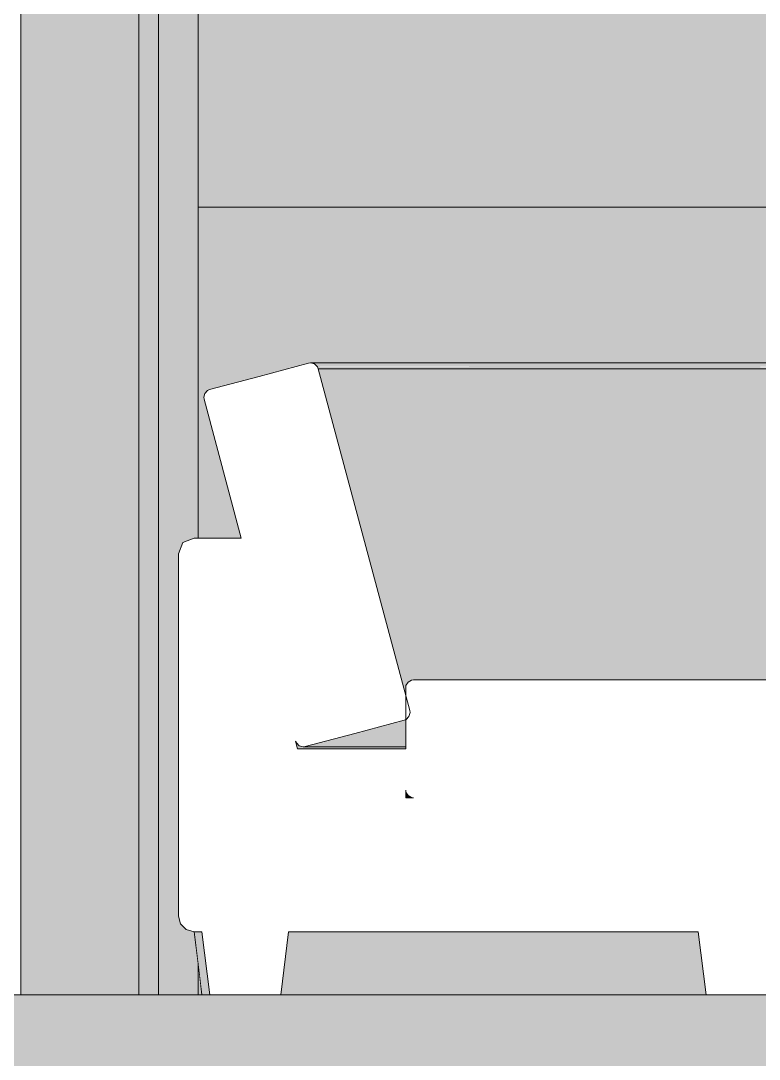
# Model space of a CAD drawing. Header units: centimetres. Extents: x -4381 to 5639, y -3920 to 4826.
# Drawn here: x 71.017 to 71.954, y 35.622 to 36.94 of the extents above; entities that cross this region are included whole.
import ezdxf
from ezdxf.xclip import XClip

# ---------------------------------------------------------------- set-up
doc = ezdxf.new("R2010")
doc.units = ezdxf.units.CM
doc.header["$MEASUREMENT"] = 0
doc.header["$XCLIPFRAME"] = 0
doc.set_wipeout_variables(frame=1)
doc.linetypes.add('Wipeout_Contour', pattern=[100, 0, -100])
for name, color, linetype in [('01- MOBILIER', 7, 'Continuous'), ('Dalles', 7, 'Continuous'), ('Drawing & Figure', 7, 'Continuous'), ('Structural - Bearing', 7, 'Continuous')]:
    doc.layers.add(name, color=color, linetype=linetype)
for name, color, linetype, lineweight in [('01- MOBILIER_Pen_No__1', 7, 'Continuous', 5), ('01- MOBILIER_Pen_No__101', 252, 'Continuous', 5), ('01- MOBILIER_Pen_No__18', 9, 'Continuous', 5), ('Dalles_Pen_No__1', 7, 'Continuous', 5), ('Structural - Bearing_Pen_No__1', 7, 'Continuous', 5), ('Structural - Bearing_Pen_No__18', 9, 'Continuous', 5)]:
    doc.layers.add(name, color=color, linetype=linetype, lineweight=lineweight)
for name, color, linetype, lineweight, true_color in [('01- MOBILIER_Pen_No__102', 7, 'Continuous', 5, 0xcccccc), ('01- MOBILIER_Pen_No__119', 7, 'Continuous', 5, 0xdecbcb), ('01- MOBILIER_Pen_No__186', 7, 'Continuous', 5, 0xe8e8e8), ('03-Personnages.2D_Pen_No__58', 7, 'Continuous', 5, 0xdf0000), ('Structural - Bearing_Pen_No__102', 7, 'Continuous', 5, 0xcccccc), ('Structural - Bearing_Pen_No__112', 7, 'Continuous', 5, 0xd5aaaa)]:
    doc.layers.add(name, color=color, linetype=linetype, lineweight=lineweight, true_color=true_color)

# ---------------------------------------------------------------- blocks, each defined once
blk = doc.blocks.new('Drawing_7_7', base_point=(-363.0919, 32.2036))
at = {"color": 254, "linetype": 'Wipeout_Contour', "lineweight": 0, "ltscale": 321.799463}
blk.add_wipeout([(71.3847, 36.506), (71.3897, 36.5046), (71.9961, 36.5046), (71.9961, 36.506)], dxfattribs=at).dxf.layer = '01- MOBILIER'
at = {"color": 254, "linetype": 'Wipeout_Contour', "lineweight": 0, "ltscale": 319.388194}
blk.add_wipeout([(71.4408, 36.0355), (71.5055, 36.0355), (71.5055, 36.0523), (71.5036, 36.0523)], dxfattribs=at).dxf.layer = '01- MOBILIER'
at = {"color": 254, "linetype": 'Wipeout_Contour', "lineweight": 0, "ltscale": 480.660058}
blk.add_wipeout([(71.5055, 35.9636), (71.5055, 35.9536), (71.5155, 35.9536), (71.513, 35.954), (71.5085, 35.9565), (71.5059, 35.961)], dxfattribs=at).dxf.layer = '01- MOBILIER'
at = {"color": 254, "linetype": 'Wipeout_Contour', "lineweight": 0, "ltscale": 318.843913}
blk.add_wipeout([(71.2369, 35.7836), (71.2469, 35.7036), (71.2569, 35.7036), (71.2469, 35.7836)], dxfattribs=at).dxf.layer = '01- MOBILIER'
at = {"color": 254, "linetype": 'Wipeout_Contour', "lineweight": 0, "ltscale": 321.345148}
blk.add_wipeout([(71.1669, 35.7036), (71.1919, 35.7036), (71.1919, 38.7536), (71.1669, 38.7536)], dxfattribs=at).dxf.layer = 'Structural - Bearing'
at = {"color": 254, "linetype": 'Wipeout_Contour', "lineweight": 0, "ltscale": 320.168092}
blk.add_wipeout([(71.3469, 35.7036), (71.8869, 35.7036), (71.8769, 35.7836), (71.3569, 35.7836)], dxfattribs=at).dxf.layer = 'Structural - Bearing'
at = {"layer": '01- MOBILIER_Pen_No__101', "linetype": 'Continuous', "ltscale": 10}
blk.add_hatch(color=256, dxfattribs=at).paths.add_polyline_path([(71.4408, 36.0355), (71.5055, 36.0355), (71.5055, 36.0523), (71.5036, 36.0523)])
at = {"layer": '01- MOBILIER_Pen_No__18', "linetype": 'Continuous', "ltscale": 10}
for points in [[(71.5055, 35.9636), (71.5055, 35.9536), (71.5155, 35.9536), (71.513, 35.954), (71.5085, 35.9565), (71.5059, 35.961)], [(71.2369, 35.7836), (71.2469, 35.7036), (71.2569, 35.7036), (71.2469, 35.7836)]]:
    blk.add_hatch(color=256, dxfattribs=at).paths.add_polyline_path(points)
at = {"layer": '01- MOBILIER_Pen_No__186', "linetype": 'Continuous', "ltscale": 10}
blk.add_hatch(color=256, dxfattribs=at).paths.add_polyline_path([(71.3847, 36.506), (71.3897, 36.5046), (71.9961, 36.5046), (71.9961, 36.506)])
at = {"layer": 'Structural - Bearing_Pen_No__102', "linetype": 'Continuous', "ltscale": 10}
blk.add_hatch(color=256, dxfattribs=at).paths.add_polyline_path([(71.3469, 35.7036), (71.8869, 35.7036), (71.8769, 35.7836), (71.3569, 35.7836)])
at = {"layer": 'Structural - Bearing_Pen_No__18', "linetype": 'Continuous', "ltscale": 10}
blk.add_hatch(color=256, dxfattribs=at).paths.add_polyline_path([(71.1669, 35.7036), (71.1919, 35.7036), (71.1919, 38.7536), (71.1669, 38.7536)])
at = {"layer": '01- MOBILIER_Pen_No__1', "linetype": 'Continuous', "ltscale": 10}
for p, q in [((71.5055, 35.9636), (71.5055, 35.9536)), ((71.5155, 35.9536), (71.5055, 35.9536)), ((71.3569, 35.7836), (71.3469, 35.7036)), ((71.8769, 35.7836), (71.3569, 35.7836)), ((71.8769, 35.7836), (71.8869, 35.7036))]:
    blk.add_line(p, q, dxfattribs=at)
at = {"layer": '01- MOBILIER_Pen_No__1', "linetype": 'Continuous', "ltscale": 10, "flags": 128}
for points in [[(71.5055, 35.9636), (71.5059, 35.961), (71.5085, 35.9565)], [(71.5085, 35.9565), (71.513, 35.954), (71.5155, 35.9536)]]:
    blk.add_lwpolyline(points, dxfattribs=at)
at = {"layer": 'Dalles_Pen_No__1', "linetype": 'Continuous', "ltscale": 10}
for p, q in [((71.3469, 35.7036), (71.2569, 35.7036)), ((71.8869, 35.7036), (71.3469, 35.7036)), ((71.9769, 35.7036), (71.8869, 35.7036))]:
    blk.add_line(p, q, dxfattribs=at)
at = {"color": 254, "linetype": 'Wipeout_Contour', "lineweight": 0, "ltscale": 321.804563}
blk.add_wipeout([(71.3897, 36.5046), (71.3934, 36.501), (71.9961, 36.501), (71.9961, 36.5046)], dxfattribs=at).dxf.layer = '01- MOBILIER'
at = {"color": 254, "linetype": 'Wipeout_Contour', "lineweight": 0, "ltscale": 399.333727}
blk.add_wipeout([(71.4408, 36.0355), (71.378, 36.0187), (71.5055, 36.0187), (71.5055, 36.0286), (71.5055, 36.0355)], dxfattribs=at).dxf.layer = '01- MOBILIER'
at = {"color": 254, "linetype": 'Wipeout_Contour', "lineweight": 0, "ltscale": 321.082063}
blk.add_wipeout([(71.0169, 35.7036), (71.1669, 35.7036), (71.1669, 38.8036), (71.0169, 38.8036)], dxfattribs=at).dxf.layer = 'Structural - Bearing'
at = {"color": 254, "linetype": 'Wipeout_Contour', "lineweight": 0, "ltscale": 1036.197195}
blk.add_wipeout([(71.1919, 35.7036), (71.2419, 35.7036), (71.2419, 35.7436), (71.2369, 35.7836), (71.2269, 35.7863), (71.2196, 35.7936), (71.2169, 35.8036), (71.2169, 36.2636), (71.2227, 36.2778), (71.2369, 36.2836), (71.2419, 36.2836), (71.2419, 38.7286), (71.1919, 38.7286)], dxfattribs=at).dxf.layer = 'Structural - Bearing'
at = {"layer": '01- MOBILIER_Pen_No__101', "linetype": 'Continuous', "ltscale": 10}
blk.add_hatch(color=256, dxfattribs=at).paths.add_polyline_path([(71.4408, 36.0355), (71.378, 36.0187), (71.5055, 36.0187), (71.5055, 36.0286), (71.5055, 36.0355)])
at = {"layer": '01- MOBILIER_Pen_No__186', "linetype": 'Continuous', "ltscale": 10}
blk.add_hatch(color=256, dxfattribs=at).paths.add_polyline_path([(71.3897, 36.5046), (71.3934, 36.501), (71.9961, 36.501), (71.9961, 36.5046)])
at = {"layer": 'Structural - Bearing_Pen_No__112', "linetype": 'Continuous', "ltscale": 10}
blk.add_hatch(color=256, dxfattribs=at).paths.add_polyline_path([(71.0169, 35.7036), (71.1669, 35.7036), (71.1669, 38.8036), (71.0169, 38.8036)])
at = {"layer": 'Structural - Bearing_Pen_No__18', "linetype": 'Continuous', "ltscale": 10}
blk.add_hatch(color=256, dxfattribs=at).paths.add_polyline_path([(71.1919, 35.7036), (71.2419, 35.7036), (71.2419, 35.7436), (71.2369, 35.7836), (71.2269, 35.7863), (71.2196, 35.7936), (71.2169, 35.8036), (71.2169, 36.2636), (71.2227, 36.2778), (71.2369, 36.2836), (71.2419, 36.2836), (71.2419, 38.7286), (71.1919, 38.7286)])
at = {"layer": '01- MOBILIER_Pen_No__1', "linetype": 'Continuous', "ltscale": 10}
blk.add_line((71.2196, 35.7936), (71.2269, 35.7863), dxfattribs=at)
at = {"layer": '01- MOBILIER_Pen_No__1', "linetype": 'Continuous', "ltscale": 10, "flags": 128}
for points in [[(71.2227, 36.2778), (71.2169, 36.2636), (71.2169, 35.8036), (71.2196, 35.7936)], [(71.2269, 35.7863), (71.2369, 35.7836), (71.2469, 35.7836)]]:
    blk.add_lwpolyline(points, dxfattribs=at)
at = {"layer": 'Structural - Bearing_Pen_No__1', "linetype": 'Continuous', "ltscale": 10}
for p, q in [((71.0169, 35.7036), (71.0169, 38.8036)), ((71.1669, 38.8036), (71.1669, 35.7036)), ((71.1919, 35.7036), (71.1919, 38.7286))]:
    blk.add_line(p, q, dxfattribs=at)
at = {"color": 254, "linetype": 'Wipeout_Contour', "lineweight": 0, "ltscale": 321.68111}
blk.add_wipeout([(71.3934, 36.501), (71.3944, 36.4986), (71.9959, 36.4986), (71.9961, 36.5003)], dxfattribs=at).dxf.layer = '01- MOBILIER'
at = {"color": 254, "linetype": 'Wipeout_Contour', "lineweight": 0, "ltscale": 240.170992}
blk.add_wipeout([(71.378, 36.0187), (71.3754, 36.0184), (71.5055, 36.0184)], dxfattribs=at).dxf.layer = '01- MOBILIER'
at = {"color": 254, "linetype": 'Wipeout_Contour', "lineweight": 0, "ltscale": 239.312073}
blk.add_wipeout([(71.2419, 35.7436), (71.2419, 35.7036), (71.2469, 35.7036)], dxfattribs=at).dxf.layer = 'Structural - Bearing'
at = {"layer": '01- MOBILIER_Pen_No__101', "linetype": 'Continuous', "ltscale": 10}
blk.add_hatch(color=256, dxfattribs=at).paths.add_polyline_path([(71.378, 36.0187), (71.3754, 36.0184), (71.5055, 36.0184)])
at = {"layer": '01- MOBILIER_Pen_No__119', "linetype": 'Continuous', "ltscale": 10}
blk.add_hatch(color=256, dxfattribs=at).paths.add_polyline_path([(71.3934, 36.501), (71.3944, 36.4986), (71.9959, 36.4986), (71.9961, 36.5003)])
at = {"layer": 'Dalles', "linetype": 'Continuous', "lineweight": 0, "ltscale": 10, "true_color": 0x000000}
blk.add_hatch(color=18, dxfattribs=at).paths.add_polyline_path([(84.2669, 35.4036), (84.2669, 35.7036), (70.8669, 35.7036), (70.8669, 35.4036)])
at = {"layer": 'Structural - Bearing_Pen_No__102', "linetype": 'Continuous', "ltscale": 10}
blk.add_hatch(color=256, dxfattribs=at).paths.add_polyline_path([(71.2419, 35.7436), (71.2419, 35.7036), (71.2469, 35.7036)])
at = {"layer": '01- MOBILIER_Pen_No__1', "linetype": 'Continuous', "ltscale": 10}
for p, q in [((71.2469, 35.7036), (71.2369, 35.7836)), ((71.2469, 35.7836), (71.2569, 35.7036))]:
    blk.add_line(p, q, dxfattribs=at)
at = {"layer": 'Dalles_Pen_No__1', "linetype": 'Continuous', "ltscale": 10}
blk.add_line((71.2569, 35.7036), (70.8869, 35.7036), dxfattribs=at)
at = {"layer": 'Structural - Bearing_Pen_No__1', "linetype": 'Continuous', "ltscale": 10}
blk.add_line((71.2419, 35.7436), (71.2419, 35.7036), dxfattribs=at)
at = {"color": 254, "linetype": 'Wipeout_Contour', "lineweight": 0, "ltscale": 1044.329314}
blk.add_wipeout([(71.9959, 36.4986), (71.3944, 36.4986), (71.5055, 36.0836), (71.5055, 36.0936), (71.5059, 36.0962), (71.5085, 36.1007), (71.513, 36.1033), (71.5155, 36.1036), (72.0069, 36.1036), (72.0069, 36.488), (72.0059, 36.4925), (72.0038, 36.4956), (72.0006, 36.4977)], dxfattribs=at).dxf.layer = '01- MOBILIER'
at = {"color": 254, "linetype": 'Wipeout_Contour', "lineweight": 0, "ltscale": 560.668264}
blk.add_wipeout([(71.3668, 36.0234), (71.3658, 36.0258), (71.3683, 36.0161), (71.5055, 36.0161), (71.5055, 36.0184), (71.3754, 36.0184), (71.3704, 36.0197)], dxfattribs=at).dxf.layer = '01- MOBILIER'
at = {"layer": '01- MOBILIER_Pen_No__102', "linetype": 'Continuous', "ltscale": 10}
for points in [[(71.9959, 36.4986), (71.3944, 36.4986), (71.5055, 36.0836), (71.5055, 36.0936), (71.5059, 36.0962), (71.5085, 36.1007), (71.513, 36.1033), (71.5155, 36.1036), (72.0069, 36.1036), (72.0069, 36.488), (72.0059, 36.4925), (72.0038, 36.4956), (72.0006, 36.4977)], [(71.3668, 36.0234), (71.3658, 36.0258), (71.3683, 36.0161), (71.5055, 36.0161), (71.5055, 36.0184), (71.3754, 36.0184), (71.3704, 36.0197)]]:
    blk.add_hatch(color=256, dxfattribs=at).paths.add_polyline_path(points)
at = {"layer": '01- MOBILIER_Pen_No__1', "linetype": 'Continuous', "ltscale": 10}
for p, q in [((71.3658, 36.0258), (71.3683, 36.0161)), ((71.5055, 36.0161), (71.3683, 36.0161)), ((71.3754, 36.0184), (71.5055, 36.0184))]:
    blk.add_line(p, q, dxfattribs=at)
at = {"layer": '01- MOBILIER_Pen_No__1', "linetype": 'Continuous', "ltscale": 10, "flags": 128}
for points in [[(71.5085, 36.1007), (71.5059, 36.0962), (71.5055, 36.0936), (71.5055, 36.0286), (71.5055, 36.0161)], [(72.014, 36.1007), (72.0095, 36.1033), (72.0069, 36.1036), (71.5155, 36.1036), (71.513, 36.1033), (71.5085, 36.1007)], [(71.3704, 36.0197), (71.3754, 36.0184), (71.378, 36.0187), (71.4408, 36.0355), (71.5036, 36.0523), (71.506, 36.0533), (71.5096, 36.057)], [(71.3658, 36.0258), (71.3668, 36.0234), (71.3704, 36.0197)]]:
    blk.add_lwpolyline(points, dxfattribs=at)
at = {"color": 254, "linetype": 'Wipeout_Contour', "lineweight": 0, "ltscale": 3157.551815}
blk.add_wipeout([(73.5919, 38.7286), (71.2419, 38.7286), (71.2419, 36.2836), (71.2967, 36.2836), (71.2495, 36.4598), (71.2491, 36.4623), (71.2505, 36.4673), (71.2541, 36.471), (71.2565, 36.472), (71.3821, 36.5056), (71.3847, 36.506), (71.9968, 36.506), (72.0044, 36.5045), (72.0108, 36.5004), (72.015, 36.4943), (72.0169, 36.4863), (72.0184, 36.4937), (72.023, 36.5004), (72.0294, 36.5045), (72.0369, 36.506), (72.6968, 36.506), (72.7044, 36.5045), (72.7108, 36.5004), (72.715, 36.4943), (72.7169, 36.4863), (72.7184, 36.4937), (72.723, 36.5004), (72.7294, 36.5045), (72.7369, 36.506), (73.3968, 36.506), (73.4044, 36.5045), (73.4108, 36.5004), (73.415, 36.4943), (73.4169, 36.4863), (73.4184, 36.4937), (73.423, 36.5004), (73.4294, 36.5045), (73.4369, 36.506), (73.5919, 36.506)], dxfattribs=at).dxf.layer = 'Structural - Bearing'
at = {"layer": '03-Personnages.2D_Pen_No__58', "linetype": 'Continuous', "lineweight": 0, "ltscale": 10, "true_color": 0x6f0000}
blk.add_hatch(color=16, dxfattribs=at).paths.add_polyline_path([(71.8979, 36.3157), (71.8907, 36.322), (71.8832, 36.3265), (71.8826, 36.3318), (71.8815, 36.3385), (71.8857, 36.3409), (71.8894, 36.3443), (71.8923, 36.3514), (71.8919, 36.3614), (71.8873, 36.3673), (71.8891, 36.3705), (71.9004, 36.3873), (71.9059, 36.3967), (71.9158, 36.3995), (71.928, 36.4052), (71.9364, 36.4108), (71.9431, 36.4205), (71.9468, 36.4309), (71.9506, 36.4432), (71.9542, 36.4592), (71.9566, 36.4809), (71.9568, 36.4923), (71.9547, 36.5121), (71.9591, 36.5309), (71.9656, 36.552), (71.9766, 36.5801), (71.9824, 36.5968), (71.9876, 36.6059), (71.9992, 36.6206), (72.0249, 36.655), (72.0331, 36.6765), (72.0357, 36.6853), (72.0314, 36.6879), (72.0327, 36.6913), (72.0387, 36.7014), (72.0417, 36.7053), (72.0448, 36.7092), (72.0509, 36.7147), (72.0586, 36.7201), (72.0666, 36.7231), (72.0737, 36.7255), (72.0802, 36.7272), (72.0849, 36.7291), (72.089, 36.732), (72.0924, 36.7366), (72.0941, 36.74), (72.0948, 36.744), (72.0951, 36.7492), (72.0943, 36.7539), (72.0917, 36.7563), (72.0883, 36.7586), (72.0864, 36.7604), (72.085, 36.7653), (72.0852, 36.7682), (72.0854, 36.7726), (72.0857, 36.7742), (72.0854, 36.776), (72.0838, 36.7775), (72.082, 36.7787), (72.08, 36.7801), (72.0773, 36.7833), (72.0775, 36.7858), (72.078, 36.7882), (72.078, 36.7896), (72.0778, 36.7913), (72.0775, 36.7946), (72.0756, 36.7958), (72.0725, 36.8014), (72.0704, 36.8044), (72.0718, 36.8069), (72.0733, 36.8083), (72.0749, 36.8087), (72.0777, 36.8105), (72.0801, 36.8135), (72.0808, 36.817), (72.0792, 36.8212), (72.0764, 36.8247), (72.0695, 36.8278), (72.0592, 36.8335), (72.0509, 36.839), (72.0465, 36.8425), (72.0438, 36.8459), (72.0427, 36.8483), (72.0417, 36.8514), (72.0409, 36.8552), (72.0376, 36.862), (72.033, 36.8688), (72.0264, 36.8758), (72.0199, 36.8828), (72.007, 36.8905), (72.0025, 36.9013), (71.9965, 36.9106), (71.9797, 36.9174), (71.9493, 36.9096), (71.9437, 36.905), (71.9025, 36.8934), (71.8808, 36.8811), (71.8641, 36.8796), (71.8515, 36.8679), (71.8357, 36.834), (71.8286, 36.8078), (71.827, 36.7812), (71.8358, 36.7619), (71.848, 36.74), (71.8648, 36.7169), (71.8666, 36.7031), (71.8686, 36.689), (71.8631, 36.6895), (71.8584, 36.6772), (71.8521, 36.6716), (71.8144, 36.6631), (71.7643, 36.6452), (71.7263, 36.6116), (71.6852, 36.5777), (71.6492, 36.556), (71.6018, 36.5176), (71.5862, 36.5021), (71.5841, 36.4897), (71.5894, 36.4683), (71.6178, 36.4397), (71.6644, 36.4022), (71.685, 36.3775), (71.6836, 36.3555), (71.6884, 36.3291), (71.6817, 36.3005), (71.6759, 36.2729), (71.6722, 36.2418), (71.6732, 36.2168), (71.6756, 36.214), (71.6752, 36.176), (71.6863, 36.1241), (71.6943, 36.1096), (71.7109, 36.1036), (72.0169, 36.1036), (72.0777, 36.0939), (72.1181, 36.0782), (72.1351, 36.0647), (72.141, 36.0716), (72.1547, 36.0943), (72.1562, 36.0818), (72.1607, 36.0601), (72.169, 36.0363), (72.1842, 35.9993), (72.1975, 35.975), (72.2041, 35.9594), (72.2134, 35.9346), (72.2305, 35.8717), (72.2338, 35.8516), (72.233, 35.8399), (72.2277, 35.8362), (72.2248, 35.8368), (72.2223, 35.8364), (72.2177, 35.8308), (72.2096, 35.8185), (72.203, 35.7998), (72.2032, 35.7904), (72.205, 35.7754), (72.2109, 35.7658), (72.2195, 35.7506), (72.2245, 35.7328), (72.227, 35.7144), (72.2272, 35.7036), (72.2352, 35.7036), (72.2349, 35.7081), (72.2341, 35.728), (72.2369, 35.7401), (72.2407, 35.747), (72.2496, 35.7542), (72.2558, 35.732), (72.2568, 35.7036), (72.2668, 35.7036), (72.2653, 35.7339), (72.2664, 35.7454), (72.2744, 35.7402), (72.2841, 35.728), (72.2951, 35.7075), (72.2975, 35.7036), (72.442, 35.7036), (72.4293, 35.7073), (72.408, 35.7173), (72.3965, 35.7246), (72.3883, 35.7317), (72.3849, 35.7463), (72.3791, 35.7657), (72.3666, 35.7948), (72.3514, 35.8322), (72.3398, 35.8502), (72.3224, 35.892), (72.3099, 35.9313), (72.2992, 35.987), (72.2876, 36.0429), (72.2729, 36.1014), (72.2656, 36.1482), (72.2617, 36.178), (72.2616, 36.1888), (72.2612, 36.1969), (72.2536, 36.2205), (72.2481, 36.2501), (72.2389, 36.2707), (72.2185, 36.2831), (72.1913, 36.2865), (72.1919, 36.2897), (72.1516, 36.2918), (72.0829, 36.2878), (72.0468, 36.2882), (71.9917, 36.2843), (71.9385, 36.2828), (71.9285, 36.284)])
at = {"layer": 'Structural - Bearing_Pen_No__102', "linetype": 'Continuous', "ltscale": 10}
blk.add_hatch(color=256, dxfattribs=at).paths.add_polyline_path([(73.5919, 38.7286), (71.2419, 38.7286), (71.2419, 36.2836), (71.2967, 36.2836), (71.2495, 36.4598), (71.2491, 36.4623), (71.2505, 36.4673), (71.2541, 36.471), (71.2565, 36.472), (71.3821, 36.5056), (71.3847, 36.506), (71.9968, 36.506), (72.0044, 36.5045), (72.0108, 36.5004), (72.015, 36.4943), (72.0169, 36.4863), (72.0184, 36.4937), (72.023, 36.5004), (72.0294, 36.5045), (72.0369, 36.506), (72.6968, 36.506), (72.7044, 36.5045), (72.7108, 36.5004), (72.715, 36.4943), (72.7169, 36.4863), (72.7184, 36.4937), (72.723, 36.5004), (72.7294, 36.5045), (72.7369, 36.506), (73.3968, 36.506), (73.4044, 36.5045), (73.4108, 36.5004), (73.415, 36.4943), (73.4169, 36.4863), (73.4184, 36.4937), (73.423, 36.5004), (73.4294, 36.5045), (73.4369, 36.506), (73.5919, 36.506)])
at = {"layer": '01- MOBILIER_Pen_No__1', "linetype": 'Continuous', "ltscale": 10}
for p, q in [((71.9961, 36.506), (71.3847, 36.506)), ((71.9959, 36.4986), (71.3944, 36.4986))]:
    blk.add_line(p, q, dxfattribs=at)
at = {"layer": '01- MOBILIER_Pen_No__1', "linetype": 'Continuous', "ltscale": 10, "flags": 128}
for points in [[(71.3897, 36.5046), (71.3847, 36.506), (71.3821, 36.5056), (71.3193, 36.4888), (71.2565, 36.472), (71.2541, 36.471), (71.2505, 36.4673)], [(71.3897, 36.5046), (71.3934, 36.501), (71.3944, 36.4986), (71.5106, 36.0646), (71.511, 36.062), (71.5096, 36.057)], [(71.2505, 36.4673), (71.2491, 36.4623), (71.2495, 36.4598), (71.2967, 36.2836)], [(71.2967, 36.2836), (71.2369, 36.2836), (71.2227, 36.2778)]]:
    blk.add_lwpolyline(points, dxfattribs=at)
at = {"layer": 'Structural - Bearing_Pen_No__1', "linetype": 'Continuous', "ltscale": 10}
for p, q in [((71.2419, 38.7286), (71.2419, 36.2836)), ((71.2419, 36.7036), (73.5919, 36.7036))]:
    blk.add_line(p, q, dxfattribs=at)

msp = doc.modelspace()

# ---------------------------------------------------------------- block references
at = {"layer": 'Drawing & Figure', "color": 151, "linetype": 'Continuous', "lineweight": 5, "ltscale": 10, "true_color": 0x80c2ff}
ref = msp.add_blockref('Drawing_7_7', (-363.09186, 32.20361), dxfattribs=at)
XClip(ref).set_block_clipping_path([(51.7463984619, 23.6253966175), (100.4426918859, 45.1170657245)])

doc.saveas('drawing.dxf')
